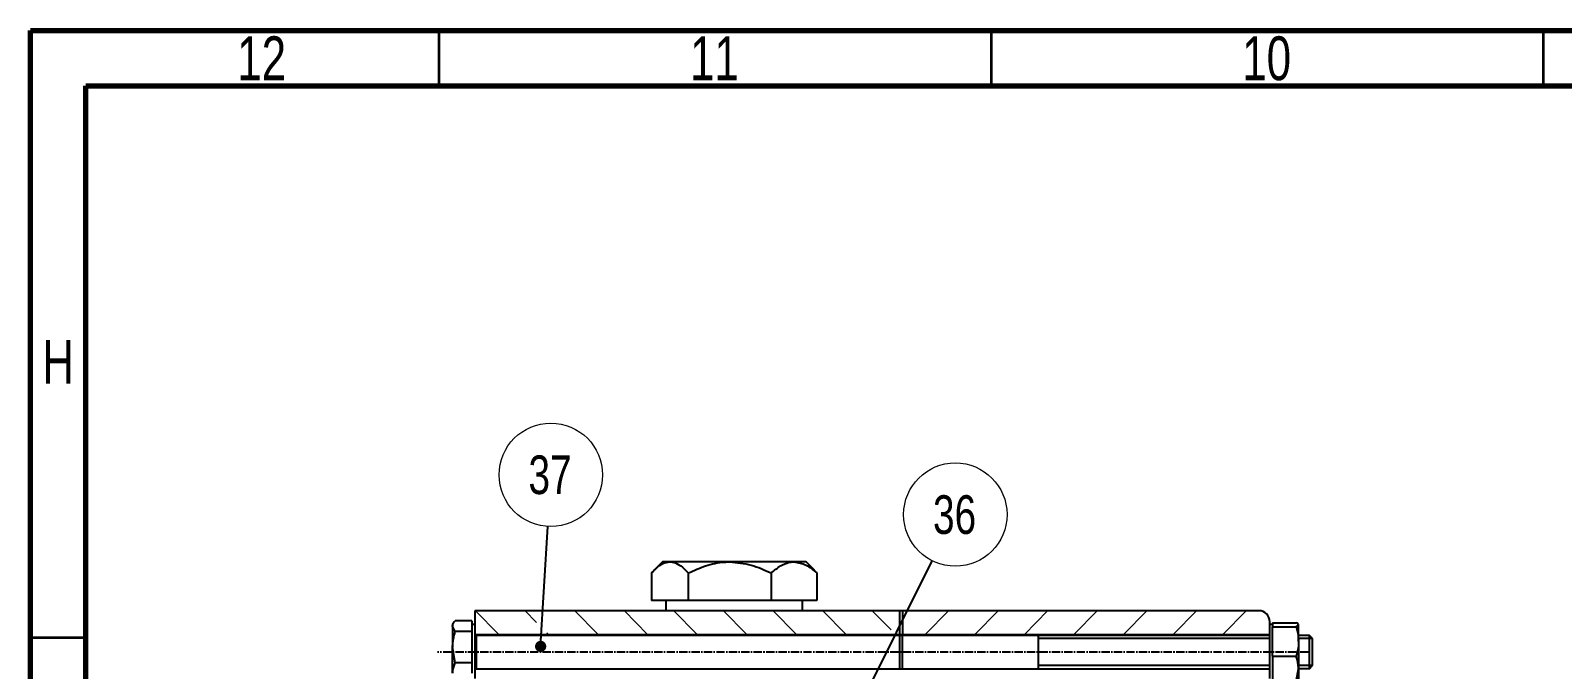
# Model space of a CAD drawing. Header units: millimetres. Extents: x 0 to 589, y 0 to 415.
# Drawn here: x 15 to 153.7, y 357.1 to 415 of the extents above; entities that cross this region are included whole.
import ezdxf

# ---------------------------------------------------------------- set-up
doc = ezdxf.new("R2010")
doc.units = ezdxf.units.MM
doc.linetypes.add('CENTER', pattern=[10.16, 6.35, -1.27, 1.27, -1.27])
doc.linetypes.add('CENTRO2', pattern=[1.125, 0.75, -0.125, 0.125, -0.125])
doc.layers.add('Assi', color=7, linetype='CENTER')
doc.styles.add('SLDTEXTSTYLE0', font='TXT', dxfattribs={"width": 0.75})
doc.dimstyles.new('SLDDIMSTYLE0', dxfattribs={"dimtxt": 0.18, "dimasz": 1.016, "dimexe": 0, "dimexo": 0.0625, "dimgap": 0, "dimtad": 0, "dimtih": 1, "dimtoh": 1, "dimdec": 0, "dimrnd": 1e-09, "dimzin": 0, "dimdsep": 46, "dimtxsty": 'Standard', "dimblk1": 'DOT', "dimblk2": 'DOT', "dimsah": 1, "dimcen": 0.09, "dimadec": 0, "dimazin": 0, "dimtfac": 1.016, "dimtdec": 0, "dimtofl": 0, "dimtmove": 0, "dimatfit": 3, "dimldrblk": 'DOT', "dimfxl": 1, "dimfrac": 2, "dimtolj": 1, "dimtzin": 0, "dimarcsym": 0})

# ---------------------------------------------------------------- blocks, each defined once
blk = doc.blocks.new('SW_HATCH_0')
at = {"color": 0, "linetype": 'Continuous', "lineweight": 18}
for p, q in [((-16.27, 130.77), (-14.13, 128.62)), ((-11.78, 130.77), (-10.72, 129.71)), ((-7.29, 130.77), (-5.15, 128.62)), ((-2.8, 130.77), (-0.66, 128.62)), ((1.69, 130.77), (3.83, 128.62)), ((6.18, 130.77), (8.32, 128.62)), ((10.67, 130.77), (12.81, 128.62)), ((15.16, 130.77), (17.3, 128.62)), ((19.65, 130.77), (21.38, 129.04)), ((26.61, 130.77), (24.47, 128.62)), ((31.1, 130.77), (28.96, 128.62)), ((35.59, 130.77), (33.45, 128.62)), ((40.08, 130.77), (37.94, 128.62)), ((44.57, 130.77), (42.43, 128.62)), ((49.06, 130.77), (46.92, 128.62)), ((53.55, 130.77), (51.41, 128.62)), ((-9.78, 128.77), (-9.64, 128.62))]:
    blk.add_line(p, q, dxfattribs=at)
blk = doc.blocks.new('SW_NOTE_0_44')
at = {"color": 0, "linetype": 'Continuous', "lineweight": 0}
blk.add_circle((2.09, 4.19), 4.68, dxfattribs=at)
at = {"color": 0, "linetype": 'Continuous', "lineweight": 0, "insert": (2.02, 5.94), "char_height": 3.5, "attachment_point": 2, "style": 'SLDTEXTSTYLE0'}
blk.add_mtext('36', dxfattribs=at)
blk = doc.blocks.new('_Dot')
at = {"color": 0, "linetype": 'ByBlock', "lineweight": -2}
blk.add_line((-0.5, 0), (-1, 0), dxfattribs=at)
at = {"color": 0, "linetype": 'ByBlock', "const_width": 0.5}
blk.add_lwpolyline([(-0.25, 0, 1), (0.25, 0, 1)], format="xyb", close=True, dxfattribs=at)
blk = doc.blocks.new('SW_NOTE_0_45')
at = {"color": 0, "linetype": 'Continuous', "lineweight": 0}
blk.add_circle((0.28, 4.67), 4.68, dxfattribs=at)
at = {"color": 0, "linetype": 'Continuous', "lineweight": 0, "insert": (0.21, 6.43), "char_height": 3.5, "attachment_point": 2, "style": 'SLDTEXTSTYLE0'}
blk.add_mtext('37', dxfattribs=at)
blk = doc.blocks.new('*U73')
at = {"layer": 'Assi', "color": 0, "linetype": 'CENTRO2', "transparency": 16777216}
blk.add_line((39.4375, 0), (-39.4375, 0), dxfattribs=at)

msp = doc.modelspace()

# ---------------------------------------------------------------- linework, layer by layer
at = {"color": 7, "linetype": 'Continuous', "lineweight": 70}
for p, q in [((15, 5), (15, 415)), ((15, 415), (589, 415)), ((20, 10), (20, 410)), ((20, 410), (584, 410))]:
    msp.add_line(p, q, dxfattribs=at)
at = {"color": 7, "linetype": 'Continuous', "lineweight": 35}
for p, q in [((52, 410), (52, 415)), ((102, 410), (102, 415)), ((152, 410), (152, 415)), ((20, 360), (15, 360))]:
    msp.add_line(p, q, dxfattribs=at)
at = {"color": 7, "linetype": 'Continuous', "lineweight": 25}
for p, q in [((72.21, 366.87), (71.46, 366.12)), ((72.89, 366.87), (72.21, 366.87)), ((78.3, 366.87), (72.89, 366.87)), ((84.12, 366.87), (78.3, 366.87)), ((85.21, 366.87), (84.12, 366.87)), ((85.97, 366.12), (85.21, 366.87)), ((71.22, 365.87), (71.22, 363.37)), ((74.55, 365.87), (74.55, 363.37)), ((82.04, 365.87), (82.04, 363.37)), ((86.2, 365.87), (85.95, 366.12)), ((86.2, 365.87), (86.2, 363.37)), ((55.21, 362.45), (55.21, 361.11)), ((93.71, 362.45), (55.21, 362.45)), ((74.55, 363.37), (71.22, 363.37)), ((72.52, 363.37), (72.52, 362.45)), ((82.04, 363.37), (74.55, 363.37)), ((86.2, 363.37), (82.04, 363.37)), ((84.9, 362.45), (84.9, 363.37)), ((93.71, 360.31), (93.71, 362.45)), ((93.96, 362.45), (93.71, 362.45)), ((126.21, 362.45), (93.71, 362.45)), ((93.96, 362.45), (93.96, 360.31)), ((53.32, 361.38), (53.21, 361.2)), ((53.21, 361.2), (53.21, 361.05)), ((53.44, 360.56), (53.21, 361.05)), ((53.21, 361.05), (53.21, 359.14)), ((54.96, 361.55), (53.44, 361.55)), ((54.96, 361.55), (54.96, 361.05)), ((55.21, 361.2), (54.96, 361.2)), ((54.96, 361.05), (54.96, 360.56)), ((55.21, 361.11), (55.21, 356.3)), ((127.21, 361.11), (127.21, 361.45)), ((127.46, 361.2), (127.21, 361.2)), ((127.21, 359.66), (127.21, 361.11)), ((127.46, 361.37), (127.46, 361.18)), ((127.46, 361.37), (129.59, 361.37)), ((127.46, 361.18), (127.46, 361)), ((127.46, 359.66), (127.46, 361)), ((127.46, 361), (129.59, 361)), ((129.59, 361), (129.81, 361.18)), ((129.81, 359.66), (129.81, 361.18)), ((54.96, 360.56), (53.44, 360.56)), ((54.96, 360.56), (54.96, 359.14)), ((55.21, 360.31), (93.71, 360.31)), ((127.21, 360.2), (55.34, 360.2)), ((93.71, 360.31), (93.96, 360.31)), ((93.71, 357.1), (93.71, 360.31)), ((93.71, 360.31), (127.21, 360.31)), ((93.96, 357.1), (93.96, 360.31)), ((127.21, 356.3), (127.21, 359.66)), ((127.46, 358.33), (127.46, 359.66)), ((129.81, 359.66), (129.81, 357.18)), ((131.08, 359.93), (130.8, 360.2)), ((131.08, 357.77), (131.08, 359.93)), ((53.44, 357.72), (53.21, 359.14)), ((53.21, 356.79), (53.21, 359.14)), ((54.96, 359.14), (54.96, 357.72)), ((127.46, 358.33), (127.46, 357.18)), ((127.46, 358.33), (129.59, 358.33)), ((54.96, 357.72), (53.44, 357.72)), ((54.96, 357.72), (54.96, 356.79)), ((55.34, 357.2), (127.21, 357.2)), ((127.46, 357.18), (127.46, 356.04)), ((129.59, 356.04), (129.81, 357.18)), ((129.81, 357.18), (129.81, 356.2)), ((130.8, 357.2), (131.08, 357.48)), ((131.08, 357.48), (131.08, 357.77))]:
    msp.add_line(p, q, dxfattribs=at)
at = {"color": 8, "linetype": 'Continuous', "lineweight": 25}
msp.add_line((55.34, 360.2), (55.34, 357.2), dxfattribs=at)
for p, q in [((106.25, 357.2), (106.25, 360.2)), ((127.21, 359.93), (106.25, 359.93)), ((130.8, 360.2), (129.81, 360.2)), ((131.08, 359.93), (129.81, 359.93)), ((130.79, 357.2), (130.79, 360.2)), ((127.21, 357.48), (106.25, 357.48)), ((131.08, 357.48), (129.8, 357.48)), ((130.8, 357.2), (129.81, 357.2))]:
    msp.add_line(p, q)
at = {"color": 7, "linetype": 'Continuous', "lineweight": 25}
for centre, radius, start, end in [((126.21, 361.45), 1, 0, 90), ((55.34, 360.33), 0.125, 187.2752, 270), ((55.34, 357.08), 0.125, 90, 172.7248)]:
    msp.add_arc(centre, radius, start, end, dxfattribs=at)
for points, knots in [([(71.22, 365.87), (71.37, 366.02), (71.7, 366.37), (72.25, 366.78), (72.67, 366.84), (72.89, 366.87)], [0, 0, 0, 0, 0.272239, 0.630156, 1, 1, 1, 1]), ([(72.89, 366.87), (72.9, 366.87), (73.12, 366.87), (73.56, 366.75), (74.1, 366.35), (74.43, 366), (74.55, 365.87)], [0, 0, 0, 0, 0.015026, 0.380989, 0.761729, 1, 1, 1, 1]), ([(74.55, 365.87), (75.06, 366.1), (76.11, 366.58), (77.4, 366.85), (78.14, 366.87), (78.3, 366.87)], [0, 0, 0, 0, 0.432386, 0.879556, 1, 1, 1, 1]), ([(78.3, 366.87), (78.96, 366.81), (80.26, 366.7), (81.45, 366.14), (82.04, 365.87)], [0, 0, 0, 0, 0.504002, 1, 1, 1, 1]), ([(82.04, 365.87), (82.33, 366.1), (82.91, 366.58), (83.63, 366.85), (84.04, 366.87), (84.12, 366.87)], [0, 0, 0, 0, 0.432386, 0.879556, 1, 1, 1, 1]), ([(84.12, 366.87), (84.49, 366.81), (85.22, 366.7), (85.88, 366.14), (86.2, 365.87)], [0, 0, 0, 0, 0.504002, 1, 1, 1, 1]), ([(53.21, 361.05), (53.21, 361.07), (53.22, 361.23), (53.33, 361.4), (53.44, 361.55)], [0, 0, 0, 0, 0.070201, 1, 1, 1, 1]), ([(129.81, 361.18), (129.81, 361.19), (129.81, 361.25), (129.7, 361.31), (129.59, 361.37)], [0, 0, 0, 0, 0.070201, 1, 1, 1, 1]), ([(129.59, 361), (129.62, 360.88), (129.76, 360.45), (129.79, 360), (129.81, 359.66)], [0, 0, 0, 0, 0.257551, 1, 1, 1, 1]), ([(53.21, 359.14), (53.21, 359.17), (53.22, 359.65), (53.33, 360.12), (53.44, 360.56)], [0, 0, 0, 0, 0.0702006, 1, 1, 1, 1]), ([(129.81, 359.66), (129.81, 359.54), (129.8, 359.09), (129.68, 358.65), (129.59, 358.33)], [0, 0, 0, 0, 0.268634, 1, 1, 1, 1]), ([(129.81, 357.18), (129.81, 357.21), (129.81, 357.6), (129.7, 357.98), (129.59, 358.33)], [0, 0, 0, 0, 0.070201, 1, 1, 1, 1]), ([(53.21, 356.79), (53.22, 356.86), (53.23, 357.18), (53.35, 357.48), (53.44, 357.72)], [0, 0, 0, 0, 0.231849, 1, 1, 1, 1])]:
    msp.add_open_spline(points, degree=3, knots=knots, dxfattribs=at)

# ---------------------------------------------------------------- block references
at = {"color": 7, "linetype": 'Continuous', "lineweight": 0}
for name, p in [('SW_NOTE_0_45', (61.82, 370.09)), ('SW_NOTE_0_44', (96.64, 366.97))]:
    msp.add_blockref(name, p, dxfattribs=at)
at = {"color": 7, "linetype": 'Continuous', "lineweight": 18}
msp.add_blockref('SW_HATCH_0', (71.53, 231.69), dxfattribs=at)
at = {"layer": 'Assi', "linetype": 'CENTRO2'}
msp.add_blockref('*U73', (91.28, 358.7), dxfattribs=at)

# ---------------------------------------------------------------- texts
at = {"color": 7, "linetype": 'Continuous', "lineweight": 0, "attachment_point": 2, "style": 'SLDTEXTSTYLE0'}
for s, insert, char_height in [('12', (35.92, 414.48), 3.969), ('11', (76.92, 414.48), 3.969), ('10', (126.92, 414.48), 3.969), ('H', (17.49, 386.98), 3.97)]:
    msp.add_mtext(s, dxfattribs=dict(at, insert=insert, char_height=char_height))

# ---------------------------------------------------------------- leaders
at = {"color": 7, "linetype": 'Continuous', "lineweight": 0}
for points in [[(61.18, 359.22), (61.82, 370.09)], [(83.18, 340.04), (96.64, 366.97)]]:
    msp.add_leader(points, dimstyle='SLDDIMSTYLE0', dxfattribs=at)

doc.saveas('drawing.dxf')
